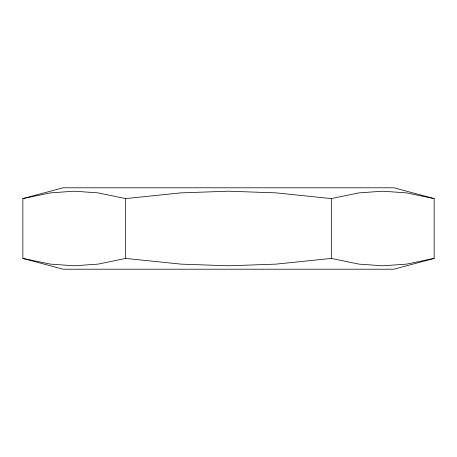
<?xml version="1.0" encoding="UTF-8"?>
<svg xmlns="http://www.w3.org/2000/svg" width="457" height="457" viewBox="0 0 457 457"><rect width="100%" height="100%" fill="white"/><g stroke="black" fill="none" stroke-linecap="round" stroke-linejoin="round"><path stroke-width="0.69" d="M22.85 198.584L63.123 187.793L393.877 187.793L434.15 198.584L434.15 258.416L393.877 269.207L63.123 269.207L22.85 258.416L22.85 198.584L50.401 192.883L74.263 191.203L98.124 192.883L125.675 198.584L180.778 192.883L228.5 191.203L276.222 192.883L331.325 198.584L358.876 192.883L382.738 191.203L406.599 192.883L434.15 198.584M434.15 258.416L406.599 264.117L382.738 265.797L358.876 264.117L331.325 258.416L276.222 264.117L228.5 265.797L180.778 264.117L125.675 258.416L98.124 264.117L74.263 265.797L50.401 264.117L22.85 258.416M331.325 198.584L331.325 258.416M125.675 198.584L125.675 258.416"/></g></svg>
